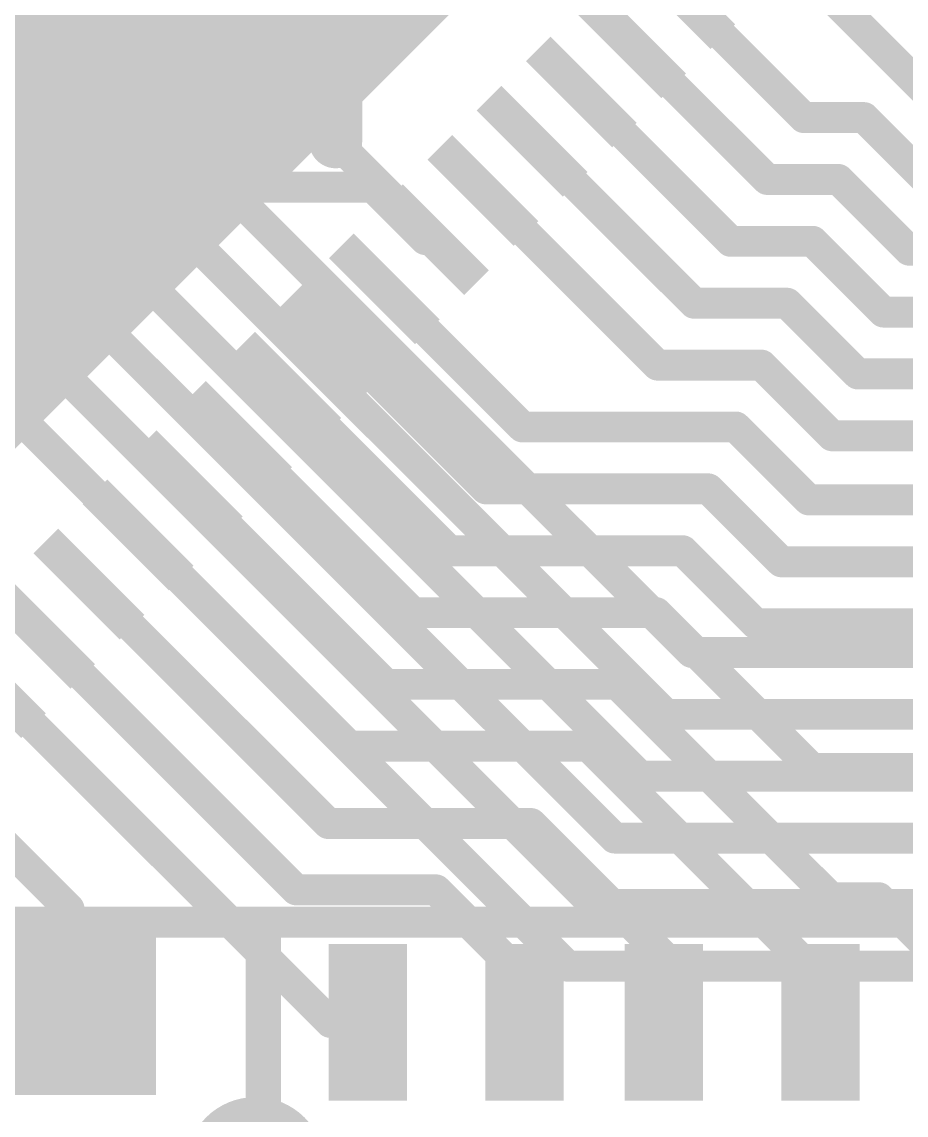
# Model space of a CAD drawing. Extents: x -9.9 to 44.1, y -5.1 to 53.3.
# Drawn here: x 18.52 to 23.6, y 28.86 to 35.14 of the extents above; entities that cross this region are included whole.
import ezdxf

# ---------------------------------------------------------------- set-up
doc = ezdxf.new("R2010")
doc.units = 0
for name, color, linetype in [('1', 12, 'CONTINUOUS'), ('16', 132, 'CONTINUOUS'), ('18', 110, 'CONTINUOUS'), ('21', 40, 'CONTINUOUS'), ('31', 253, 'CONTINUOUS')]:
    doc.layers.add(name, color=color, linetype=linetype)

# ---------------------------------------------------------------- blocks, each defined once
blk = doc.blocks.new('RECT')
blk.add_solid([(-0.5, -0.5), (0.5, -0.5), (-0.5, 0.5), (0.5, 0.5)])
blk = doc.blocks.new('RECT816000X816000R10')
at = {"const_width": 0.255}
blk.add_lwpolyline([(2.4225, -2.295), (2.4225, 2.295, 0.4142), (2.295, 2.4225), (-2.295, 2.4225, 0.4142), (-2.4225, 2.295), (-2.4225, -2.295, 0.4142), (-2.295, -2.4225), (2.295, -2.4225, 0.4142)], format="xyb", close=True, dxfattribs=at)
blk.add_solid([(-2.3204, -2.3204), (2.3204, -2.3204), (-2.3204, 2.3204), (2.3204, 2.3204)])
blk = doc.blocks.new('ROUNDV')
at = {"const_width": 0.5}
blk.add_lwpolyline([(0, -0.25, 1), (0, 0.25, 1), (0, -0.25)], format="xyb", dxfattribs=at)

msp = doc.modelspace()

# ---------------------------------------------------------------- linework, layer by layer
at = {"layer": '1'}
for points, const_width in [([(22.2966, 36.1563), (23.5024, 34.9504)], 0.1778), ([(20.32, 34.4559), (20.32, 35.56)], 0.3048), ([(18.9539, 34.1956), (17.665, 35.4845)], 0.1778), ([(22.2966, 35.3077), (23.0095, 34.5948)], 0.1778), ([(22.0137, 35.0249), (22.7994, 34.2392)], 0.1778), ([(23.5024, 34.9504), (23.5025, 34.9504)], 0.1778), ([(23.5025, 34.9504), (23.9089, 34.544)], 0.1778), ([(21.7309, 34.742), (22.5893, 33.8836)], 0.1778), ([(23.0095, 34.5948), (23.3552, 34.5948)], 0.1778), ([(23.3552, 34.5948), (23.7616, 34.1884)], 0.1778), ([(20.8823, 33.8935), (20.32, 34.4559)], 0.1778), ([(21.448, 34.4592), (22.3792, 33.528)], 0.1778), ([(22.7994, 34.2392), (23.2079, 34.2392)], 0.1778), ([(23.2079, 34.2392), (23.6143, 33.8328)], 0.1778), ([(20.5332, 34.1956), (18.9539, 34.1956)], 0.1778), ([(20.8353, 33.8935), (20.5332, 34.1956)], 0.1778), ([(21.1652, 34.1764), (22.1692, 33.1724)], 0.1778), ([(20.8823, 33.8935), (20.8353, 33.8935)], 0.1778), ([(22.5893, 33.8836), (23.0606, 33.8836)], 0.1778), ([(23.0606, 33.8836), (23.467, 33.4772)], 0.1778), ([(23.6143, 33.8328), (27.3812, 33.8328)], 0.1778), ([(20.5995, 33.6107), (21.3934, 32.8168)], 0.1778), ([(22.3792, 33.528), (22.9133, 33.528)], 0.1778), ([(22.9133, 33.528), (23.3197, 33.1216)], 0.1778), ([(23.467, 33.4772), (27.2186, 33.4772)], 0.1778), ([(20.3167, 33.3278), (21.1833, 32.4612)], 0.1778), ([(22.1692, 33.1724), (22.766, 33.1724)], 0.1778), ([(22.766, 33.1724), (23.1724, 32.766)], 0.1778), ([(23.3197, 33.1216), (27.0713, 33.1216)], 0.1778), ([(20.0338, 33.045), (20.9732, 32.1056)], 0.1778), ([(21.3934, 32.8168), (22.6187, 32.8168)], 0.1778), ([(22.6187, 32.8168), (23.0378, 32.3977)], 0.1778), ([(19.751, 32.7621), (20.7631, 31.75)], 0.1778), ([(23.1724, 32.766), (26.924, 32.766)], 0.1778), ([(19.4681, 32.4793), (20.6093, 31.3381)], 0.1778), ([(21.1833, 32.4612), (22.4612, 32.4612)], 0.1778), ([(22.4612, 32.4612), (22.8803, 32.0421)], 0.1778), ([(23.0378, 32.3977), (26.7208, 32.3977)], 0.1778), ([(20.3993, 30.9825), (19.1853, 32.1965)], 0.1778), ([(20.9732, 32.1056), (22.3139, 32.1056)], 0.1778), ([(22.3139, 32.1056), (22.733, 31.6865)], 0.1778), ([(22.8803, 32.0421), (26.5049, 32.0421)], 0.1778), ([(18.9024, 31.9136), (20.2781, 30.538)], 0.1778), ([(20.7631, 31.75), (22.1615, 31.75)], 0.1778), ([(22.1615, 31.75), (23.056, 30.8555)], 0.1778), ([(22.733, 31.6865), (26.2617, 31.6865)], 0.1778), ([(18.6196, 31.6308), (20.0934, 30.157)], 0.1778), ([(17.4882, 31.3479), (18.7883, 30.0479)], 0.1778), ([(18.3368, 31.3479), (20.2897, 29.395)], 0.1778), ([(20.6093, 31.3381), (21.9384, 31.3381)], 0.1778), ([(21.9384, 31.3381), (23.1648, 30.1117)], 0.1778), ([(21.771, 30.9825), (20.3993, 30.9825)], 0.1778), ([(23.1045, 29.649), (21.771, 30.9825)], 0.1778), ([(23.056, 30.8555), (25.678, 30.8555)], 0.1778), ([(21.4425, 30.538), (20.2781, 30.538)], 0.1778), ([(22.2045, 29.776), (21.4425, 30.538)], 0.1778), ([(20.8965, 30.157), (20.0934, 30.157)], 0.1778), ([(21.4045, 29.649), (20.8965, 30.157)], 0.1778), ([(23.1648, 30.1117), (23.44, 30.1117)], 0.1778), ([(23.44, 30.1117), (23.9027, 29.649)], 0.1778), ([(18.7883, 30.0479), (18.7883, 29.5165)], 0.1778), ([(38.989, 29.972), (0, 29.972)], 0.1778), ([(22.2045, 29.776), (22.2045, 29.395)], 0.1778), ([(21.4045, 29.649), (21.4045, 29.395)], 0.1778), ([(23.1045, 29.649), (23.1045, 29.395)], 0.1778), ([(20.2897, 29.395), (20.5045, 29.395)], 0.1778)]:
    msp.add_lwpolyline(points, dxfattribs=dict(at, const_width=const_width))
for points, const_width in [([(22.0451, 35.0563, 1), (21.9823, 34.9935)], 0.0889), ([(23.5339, 34.9818, 1), (23.4711, 34.919)], 0.0889), ([(23.5024, 34.9948, 1), (23.5024, 34.906)], 0.0889), ([(23.471, 34.919, 1), (23.5339, 34.9818)], 0.0889), ([(23.5025, 34.906, 1), (23.5025, 34.9948)], 0.0889), ([(21.7623, 34.7735, 1), (21.6994, 34.7106)], 0.0889), ([(23.0095, 34.6392, 1), (23.0095, 34.5504)], 0.0889), ([(23.3866, 34.6262, 1), (23.3238, 34.5634)], 0.0889), ([(23.3552, 34.5504, 1), (23.3552, 34.6392)], 0.0889), ([(22.9781, 34.5634, 1), (23.0409, 34.6262)], 0.0889), ([(20.2438, 34.4559, 1), (20.3962, 34.4559)], 0.1524), ([(20.3514, 34.4873, 1), (20.2886, 34.4244)], 0.0889), ([(21.4795, 34.4906, 1), (21.4166, 34.4278)], 0.0889), ([(22.7994, 34.2837, 1), (22.7994, 34.1948)], 0.0889), ([(22.768, 34.2078, 1), (22.8308, 34.2706)], 0.0889), ([(23.2393, 34.2706, 1), (23.1765, 34.2078)], 0.0889), ([(23.2079, 34.1948, 1), (23.2079, 34.2837)], 0.0889), ([(18.9539, 34.24, 1), (18.9539, 34.1511)], 0.0889), ([(18.9225, 34.1641, 1), (18.9854, 34.227)], 0.0889), ([(20.5646, 34.227, 1), (20.5018, 34.1641)], 0.0889), ([(20.5332, 34.1511, 1), (20.5332, 34.24)], 0.0889), ([(21.1966, 34.2078, 1), (21.1338, 34.1449)], 0.0889), ([(20.8353, 33.938, 1), (20.8353, 33.8491)], 0.0889), ([(20.8038, 33.8621, 1), (20.8667, 33.925)], 0.0889), ([(20.8509, 33.8621, 1), (20.9138, 33.925)], 0.0889), ([(20.8823, 33.8491, 1), (20.8823, 33.938)], 0.0889), ([(22.5893, 33.928, 1), (22.5893, 33.8392)], 0.0889), ([(22.5579, 33.8522, 1), (22.6208, 33.915)], 0.0889), ([(23.092, 33.915, 1), (23.0292, 33.8522)], 0.0889), ([(23.0606, 33.8392, 1), (23.0606, 33.928)], 0.0889), ([(23.6143, 33.8772, 1), (23.6143, 33.7884)], 0.0889), ([(23.5829, 33.8014, 1), (23.6457, 33.8642)], 0.0889), ([(20.6309, 33.6421, 1), (20.5681, 33.5792)], 0.0889), ([(22.3792, 33.5724, 1), (22.3792, 33.4836)], 0.0889), ([(22.9447, 33.5594, 1), (22.8819, 33.4966)], 0.0889), ([(22.9133, 33.4836, 1), (22.9133, 33.5724)], 0.0889), ([(22.3478, 33.4966, 1), (22.4107, 33.5594)], 0.0889), ([(23.467, 33.5217, 1), (23.467, 33.4328)], 0.0889), ([(23.4356, 33.4458, 1), (23.4984, 33.5086)], 0.0889), ([(20.3481, 33.3593, 1), (20.2852, 33.2964)], 0.0889), ([(22.1692, 33.2169, 1), (22.1692, 33.128)], 0.0889), ([(22.1377, 33.141, 1), (22.2006, 33.2038)], 0.0889), ([(22.7974, 33.2038, 1), (22.7346, 33.141)], 0.0889), ([(22.766, 33.128, 1), (22.766, 33.2169)], 0.0889), ([(23.3197, 33.166, 1), (23.3197, 33.0772)], 0.0889), ([(23.2883, 33.0902, 1), (23.3511, 33.153)], 0.0889), ([(20.0652, 33.0764, 1), (20.0024, 33.0136)], 0.0889), ([(21.3934, 32.8612, 1), (21.3934, 32.7724)], 0.0889), ([(21.362, 32.7854, 1), (21.4248, 32.8482)], 0.0889), ([(22.6501, 32.8482, 1), (22.5873, 32.7854)], 0.0889), ([(22.6187, 32.7724, 1), (22.6187, 32.8612)], 0.0889), ([(19.7824, 32.7936, 1), (19.7195, 32.7307)], 0.0889), ([(23.1724, 32.8104, 1), (23.1724, 32.7216)], 0.0889), ([(23.141, 32.7346, 1), (23.2038, 32.7974)], 0.0889), ([(19.4996, 32.5107, 1), (19.4367, 32.4479)], 0.0889), ([(21.1833, 32.5056, 1), (21.1833, 32.4168)], 0.0889), ([(22.4926, 32.4926, 1), (22.4298, 32.4298)], 0.0889), ([(22.4612, 32.4168, 1), (22.4612, 32.5056)], 0.0889), ([(21.1519, 32.4298, 1), (21.2147, 32.4926)], 0.0889), ([(23.0378, 32.4421, 1), (23.0378, 32.3533)], 0.0889), ([(23.0064, 32.3663, 1), (23.0692, 32.4291)], 0.0889), ([(19.2167, 32.2279, 1), (19.1539, 32.165)], 0.0889), ([(20.9732, 32.1501, 1), (20.9732, 32.0612)], 0.0889), ([(20.9418, 32.0742, 1), (21.0046, 32.137)], 0.0889), ([(22.3453, 32.137, 1), (22.2825, 32.0742)], 0.0889), ([(22.3139, 32.0612, 1), (22.3139, 32.1501)], 0.0889), ([(22.8803, 32.0866, 1), (22.8803, 31.9977)], 0.0889), ([(22.8489, 32.0107, 1), (22.9117, 32.0735)], 0.0889), ([(18.9339, 31.9451, 1), (18.871, 31.8822)], 0.0889), ([(20.7631, 31.7945, 1), (20.7631, 31.7055)], 0.0889), ([(20.7317, 31.7186, 1), (20.7946, 31.7814)], 0.0889), ([(22.1929, 31.7814, 1), (22.1301, 31.7186)], 0.0889), ([(22.1615, 31.7055, 1), (22.1615, 31.7945)], 0.0889), ([(22.733, 31.731, 1), (22.733, 31.6421)], 0.0889), ([(22.7016, 31.6551, 1), (22.7644, 31.7179)], 0.0889), ([(18.651, 31.6622, 1), (18.5882, 31.5993)], 0.0889), ([(20.6093, 31.3826, 1), (20.6093, 31.2936)], 0.0889), ([(20.5779, 31.3067, 1), (20.6408, 31.3695)], 0.0889), ([(21.9698, 31.3695, 1), (21.907, 31.3067)], 0.0889), ([(21.9384, 31.2936, 1), (21.9384, 31.3826)], 0.0889), ([(20.3993, 31.027, 1), (20.3993, 30.9381)], 0.0889), ([(20.3678, 30.9511, 1), (20.4307, 31.0139)], 0.0889), ([(21.8024, 31.0139, 1), (21.7396, 30.9511)], 0.0889), ([(21.771, 30.9381, 1), (21.771, 31.027)], 0.0889), ([(23.056, 30.9, 1), (23.056, 30.8111)], 0.0889), ([(23.0246, 30.8241, 1), (23.0874, 30.8869)], 0.0889), ([(20.2781, 30.5825, 1), (20.2781, 30.4935)], 0.0889), ([(20.2466, 30.5066, 1), (20.3095, 30.5694)], 0.0889), ([(21.4739, 30.5694, 1), (21.4111, 30.5066)], 0.0889), ([(21.4425, 30.4935, 1), (21.4425, 30.5825)], 0.0889), ([(20.0934, 30.2014, 1), (20.0934, 30.1125)], 0.0889), ([(20.062, 30.1256, 1), (20.1248, 30.1884)], 0.0889), ([(20.9279, 30.1884, 1), (20.8651, 30.1256)], 0.0889), ([(20.8965, 30.1126, 1), (20.8965, 30.2014)], 0.0889), ([(23.1648, 30.1562, 1), (23.1648, 30.0673)], 0.0889), ([(23.1334, 30.0803, 1), (23.1962, 30.1431)], 0.0889), ([(23.4714, 30.1431, 1), (23.4085, 30.0803)], 0.0889), ([(23.44, 30.0673, 1), (23.44, 30.1562)], 0.0889), ([(18.8328, 30.0479, 1), (18.7438, 30.0479)], 0.0889), ([(18.7569, 30.0164, 1), (18.8197, 30.0793)], 0.0889), ([(22.249, 29.776, 1), (22.16, 29.776)], 0.0889), ([(22.1731, 29.7446, 1), (22.2359, 29.8074)], 0.0889), ([(21.449, 29.649, 1), (21.3601, 29.649)], 0.0889), ([(21.3731, 29.6176, 1), (21.4359, 29.6804)], 0.0889), ([(23.149, 29.649, 1), (23.0601, 29.649)], 0.0889), ([(23.0731, 29.6176, 1), (23.1359, 29.6804)], 0.0889), ([(18.7438, 29.5165, 1), (18.8328, 29.5165)], 0.0889), ([(20.2897, 29.4395, 1), (20.2897, 29.3506)], 0.0889), ([(20.2583, 29.3636, 1), (20.3211, 29.4264)], 0.0889), ([(20.5045, 29.3506, 1), (20.5045, 29.4395)], 0.0889), ([(21.3601, 29.395, 1), (21.449, 29.395)], 0.0889), ([(22.16, 29.395, 1), (22.249, 29.395)], 0.0889), ([(23.0601, 29.395, 1), (23.149, 29.395)], 0.0889)]:
    msp.add_lwpolyline(points, format="xyb", dxfattribs=dict(at, const_width=const_width))
at = {"layer": '16', "const_width": 0.1778}
for points in [[(21.9227, 30.4546), (11.769, 40.6083)], [(12.4715, 40.4087), (22.07, 30.8102)], [(22.2173, 31.1658), (13.2494, 40.1337)], [(12.2375, 39.6369), (21.8008, 30.0736)], [(21.6535, 29.718), (12.0902, 39.2813)], [(16.8308, 37.0552), (22.3646, 31.5214)], [(22.3646, 31.5214), (34.2391, 31.5214)], [(34.0918, 31.1658), (22.2173, 31.1658)], [(22.07, 30.8102), (33.9445, 30.8102)], [(33.7972, 30.4546), (21.9227, 30.4546)], [(21.8008, 30.0736), (30.0101, 30.0736)], [(38.989, 29.972), (0, 29.972)], [(33.528, 29.718), (21.6535, 29.718)]]:
    msp.add_lwpolyline(points, dxfattribs=at)
at = {"layer": '16', "const_width": 0.0889}
for points in [[(22.3646, 31.5659, 1), (22.3646, 31.4769)], [(22.3332, 31.49, 1), (22.396, 31.5528)], [(22.2173, 31.2103, 1), (22.2173, 31.1213)], [(22.1859, 31.1344, 1), (22.2487, 31.1972)], [(22.07, 30.8547, 1), (22.07, 30.7658)], [(22.0386, 30.7788, 1), (22.1014, 30.8416)], [(21.9227, 30.4991, 1), (21.9227, 30.4102)], [(21.8913, 30.4232, 1), (21.9541, 30.486)], [(21.8008, 30.1181, 1), (21.8008, 30.0292)], [(21.7694, 30.0422, 1), (21.8322, 30.105)], [(21.6535, 29.7625, 1), (21.6535, 29.6735)], [(21.6221, 29.6866, 1), (21.6849, 29.7494)]]:
    msp.add_lwpolyline(points, format="xyb", dxfattribs=at)
at = {"layer": '21', "const_width": 0.2032}
msp.add_lwpolyline([(19.9045, 27.145), (19.9045, 29.945)], dxfattribs=at)
at = {"layer": '21', "const_width": 0.1016}
msp.add_lwpolyline([(19.9553, 29.945, 1), (19.8537, 29.945)], format="xyb", dxfattribs=at)

# ---------------------------------------------------------------- block references
at = {"layer": '1', "rotation": 225}
msp.add_blockref('RECT816000X816000R10', (17.9125, 35.732), dxfattribs=at)
at = {"layer": '1'}
for p, xscale, yscale, rotation in [((22.2966, 35.3077), 0.7, 0.2, 315), ((22.0137, 35.0249), 0.7, 0.2, 315), ((21.7309, 34.742), 0.7, 0.2, 315), ((21.448, 34.4592), 0.7, 0.2, 315), ((21.1652, 34.1764), 0.7, 0.2, 315), ((20.8823, 33.8935), 0.7, 0.2, 315), ((20.5995, 33.6107), 0.7, 0.2, 315), ((20.3167, 33.3278), 0.7, 0.2, 315), ((20.0338, 33.045), 0.7, 0.2, 315), ((19.751, 32.7621), 0.7, 0.2, 315), ((19.4681, 32.4793), 0.7, 0.2, 315), ((19.1853, 32.1965), 0.7, 0.2, 315), ((18.9024, 31.9136), 0.7, 0.2, 315), ((18.6196, 31.6308), 0.7, 0.2, 315), ((18.3368, 31.3479), 0.7, 0.2, 315), ((20.5045, 29.395), 0.45, 0.9, 180), ((21.4045, 29.395), 0.45, 0.9, 180), ((22.2045, 29.395), 0.45, 0.9, 180), ((23.1045, 29.395), 0.45, 0.9, 180)]:
    msp.add_blockref('RECT', p, dxfattribs=dict(at, xscale=xscale, yscale=yscale, rotation=rotation))
at = {"layer": '1', "xscale": 1.075, "rotation": 270}
msp.add_blockref('RECT', (18.7883, 29.5165), dxfattribs=at)
at = {"layer": '18', "xscale": 0.8001, "yscale": 0.8001}
msp.add_blockref('ROUNDV', (19.8581, 28.5663), dxfattribs=at)
msp.add_blockref('ROUNDV', (19.8581, 28.5663), dxfattribs=at)
at = {"layer": '31'}
for p, xscale, yscale, rotation in [((19.7535, 35.7769), 1.651, 1.778, 225), ((22.2966, 35.3077), 0.7, 0.2, 315), ((22.0137, 35.0249), 0.7, 0.2, 315), ((17.8676, 33.891), 1.651, 1.778, 225), ((21.7309, 34.742), 0.7, 0.2, 315), ((21.448, 34.4592), 0.7, 0.2, 315), ((21.1652, 34.1764), 0.7, 0.2, 315), ((20.8823, 33.8935), 0.7, 0.2, 315), ((20.5995, 33.6107), 0.7, 0.2, 315), ((20.3167, 33.3278), 0.7, 0.2, 315), ((20.0338, 33.045), 0.7, 0.2, 315), ((19.751, 32.7621), 0.7, 0.2, 315), ((19.4681, 32.4793), 0.7, 0.2, 315), ((19.1853, 32.1965), 0.7, 0.2, 315), ((18.9024, 31.9136), 0.7, 0.2, 315), ((18.6196, 31.6308), 0.7, 0.2, 315), ((18.3368, 31.3479), 0.7, 0.2, 315), ((20.5045, 29.395), 0.45, 0.9, 180), ((21.4045, 29.395), 0.45, 0.9, 180), ((22.2045, 29.395), 0.45, 0.9, 180), ((23.1045, 29.395), 0.45, 0.9, 180)]:
    msp.add_blockref('RECT', p, dxfattribs=dict(at, xscale=xscale, yscale=yscale, rotation=rotation))
at = {"layer": '31', "xscale": 1.075, "rotation": 270}
msp.add_blockref('RECT', (18.7883, 29.5165), dxfattribs=at)

doc.saveas('drawing.dxf')
